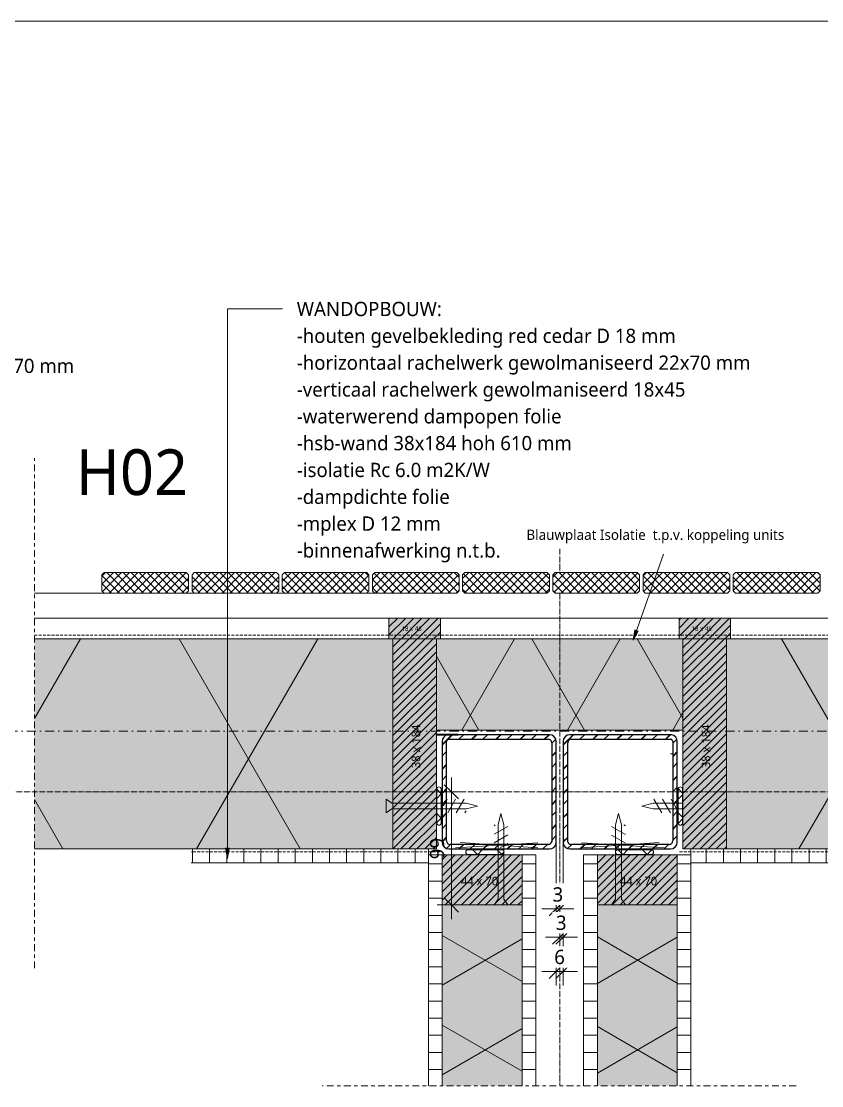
# Model space of a CAD drawing. Header units: millimetres. Extents: x 1381 to 5981, y 1743 to 14688.
# Drawn here: x 2655 to 3356, y 13756 to 14688 of the extents above; entities that cross this region are included whole.
import ezdxf

# ---------------------------------------------------------------- set-up
doc = ezdxf.new("R2010")
doc.units = ezdxf.units.MM
for name, pattern in [('MV_center', [15, 6, -3, 3, -3]), ('MV_hartlijn_staal', [6.6, 5, -0.8, 0, -0.8]), ('MV_hidden', [3.75, 2.5, -1.25]), ('MV_stramien', [16, 8, -4, 0, -4])]:
    doc.linetypes.add(name, pattern=pattern)
for name, color, linetype, lineweight in [('A-ANNO-DIMS', 211, 'Continuous', 13), ('A-ANNO-DIMS-5', 211, 'Continuous', 13), ('A-ANNO-NOTE', 131, 'Continuous', 18), ('A-DETL', 90, 'Continuous', 13), ('A-DETL-GENF', 92, 'Continuous', 18), ('A-DETL-MEDM', 33, 'Continuous', 18), ('G-ANNO-TEXT', 231, 'Continuous', 13)]:
    doc.layers.add(name, color=color, linetype=linetype, lineweight=lineweight)
doc.styles.add('Segoe UI', font='segoeui.ttf', dxfattribs={"height": 7.5})
doc.styles.add('Segoe UI_1', font='segoeui.ttf', dxfattribs={"height": 4})
doc.styles.add('Segoe UI_2', font='segoeui.ttf', dxfattribs={"height": 12.5})
doc.styles.add('Segoe UI_3', font='segoeui.ttf', dxfattribs={"height": 40})
doc.styles.add('Segoe UI_4', font='segoeui.ttf', dxfattribs={"height": 9})
doc.styles.add('Segoe UI_B', font='segoeui.ttf', dxfattribs={"height": 12.5})
doc.dimstyles.new('2_5mm_baseline_mm', dxfattribs={"dimscale": 304.8, "dimtxt": 13.092049, "dimasz": 0.04101, "dimexe": 0.04101, "dimexo": 0.0625, "dimgap": 0.008202, "dimtad": 1, "dimdec": 0, "dimzin": 0, "dimdsep": 46, "dimtxsty": 'Segoe UI_2', "dimblk1": 'OBLIQUE', "dimblk2": 'OBLIQUE', "dimsah": 1, "dimcen": 0.09, "dimdle": 0.04101, "dimazin": 0, "dimtfac": 1, "dimtdec": 4, "dimtix": 1, "dimtmove": 0, "dimatfit": 3, "dimfxl": 0.04101, "dimfxlon": 1, "dimtvp": 1, "dimtfill": 1, "dimtolj": 1, "dimtzin": 0, "dimarcsym": 2})
doc.dimstyles.new('2_5mm_continuous_mm', dxfattribs={"dimscale": 304.8, "dimtxt": 13.092049, "dimasz": 0.04101, "dimexe": 0.04101, "dimexo": 0.0625, "dimgap": 0.008202, "dimtad": 1, "dimdec": 0, "dimzin": 0, "dimdsep": 46, "dimtxsty": 'Segoe UI_2', "dimblk1": 'OBLIQUE', "dimblk2": 'OBLIQUE', "dimsah": 1, "dimcen": 0.09, "dimdle": 0.04101, "dimazin": 0, "dimtfac": 1, "dimtdec": 4, "dimtix": 1, "dimtmove": 0, "dimatfit": 3, "dimfxl": 0.04101, "dimfxlon": 1, "dimtvp": 1, "dimtolj": 1, "dimtzin": 0, "dimarcsym": 2})
pattern_1 = [(270, (0, 0), (-15, -9e-16), [])]
pattern_2 = [(45, (0, 0), (-10.606602, 10.606602), []), (45, (0.5, 0), (-10.606602, 10.606602), []), (45, (10, 0), (-10.606602, 10.606602), [])]
pattern_3 = [(90, (0, 0), (-15, 9e-16), [])]
pattern_4 = [(120, (0, 0), (-11.2583, -6.5), [])]
pattern_5 = [(120, (7.5, 0), (-11.2583, -6.5), [])]
pattern_6 = [(45, (0, 0), (-10.606602, 10.606602), []), (135, (0, 0), (-10.606602, -10.606602), [])]
pattern_7 = [(45, (0, 0), (-3.5355339, 3.5355339), []), (135, (0, 0), (-3.5355339, -3.5355339), [])]

# ---------------------------------------------------------------- blocks, each defined once
blk = doc.blocks.new('00 plaatmateriaal - d_12 mm-3690095-Details Strandbaak Paviljoen')
at = {"layer": 'A-DETL-GENF', "lineweight": 13}
h = blk.add_hatch(dxfattribs=at)
h.set_pattern_fill('FP_5', color=256, style=0, pattern_type=2)
h.set_pattern_definition(pattern_1)
h.paths.add_polyline_path([(207.84, 12), (0, 12), (0, 0), (207.84, 0)])
at = {"layer": 'A-DETL-MEDM'}
for p, q in [((207.84, 12), (0, 12)), ((0, 5), (0, 0))]:
    blk.add_line(p, q, dxfattribs=at)
blk = doc.blocks.new('00 hout_rechthoekig_sls - Vuren 44x70-3218189-Details Strandbaak Paviljoen')
at = {"layer": 'A-DETL-GENF', "lineweight": 13}
blk.add_hatch(color=256, dxfattribs=at).paths.add_polyline_path([(70, 0), (0, 0), (0, -44), (70, -44), (70, -25.97)])
at = {"layer": 'A-DETL-MEDM', "lineweight": 13}
h = blk.add_hatch(dxfattribs=at)
h.set_pattern_fill('FP_6', color=256, style=0, pattern_type=2)
h.set_pattern_definition([(225, (3093.619, 13914.107), (3.5355339, -3.5355339), [])])
h.paths.add_polyline_path([(70, 0), (0, 0), (0, -44), (70, -44), (70, -25.97)])
at = {"layer": 'A-DETL-MEDM'}
for p, q in [((0, 0), (70, 0)), ((0, -44), (0, 0)), ((70, 0), (70, -44)), ((70, 0), (70, -44)), ((70, 0), (70, -44)), ((70, -44), (0, -44)), ((70, -44), (0, -44))]:
    blk.add_line(p, q, dxfattribs=at)
blk = doc.blocks.new('42 isolatie - Type 1-3776870-Details Strandbaak Paviljoen')
at = {"layer": 'A-DETL-GENF'}
blk.add_hatch(color=256, dxfattribs=at).paths.add_polyline_path([(158.49, 70.8), (0.28, 70.8), (0.28, 0.8), (158.49, 0.8), (158.49, 60.1)])
at = {"layer": 'A-DETL-GENF', "lineweight": 13}
h = blk.add_hatch(dxfattribs=at)
h.set_pattern_fill('FP_7', color=256, style=0, pattern_type=2)
h.set_pattern_definition([(60, (32.3, 205.2), (-58.89, 34), []), (120, (32.3, 205.2), (-58.89, -34), [])])
h.paths.add_polyline_path([(158.49, 70.8), (0.28, 70.8), (0.28, 0.8), (158.49, 0.8), (158.49, 60.1)])
at = {"layer": 'A-DETL-GENF'}
for p, q in [((158.49, 70.8), (0.28, 70.8)), ((0.28, 70.8), (0.28, 0.8)), ((0.28, 70.8), (0.28, 0.8)), ((0.28, 0.8), (158.49, 0.8))]:
    blk.add_line(p, q, dxfattribs=at)
blk = doc.blocks.new('00 plaatmateriaal - d_12 mm-3690099-Details Strandbaak Paviljoen')
at = {"layer": 'A-DETL-GENF', "lineweight": 13}
h = blk.add_hatch(dxfattribs=at)
h.set_pattern_fill('FP_3', color=256, style=0, pattern_type=2)
h.set_pattern_definition(pattern_3)
h.paths.add_polyline_path([(202.21, -12), (202.21, 0), (0, 0), (0, -12), (185.82, -12)])
at = {"layer": 'A-DETL-MEDM'}
for p, q in [((202.21, 0), (0, 0)), ((0, 0), (0, -12)), ((0, -12), (202.21, -12))]:
    blk.add_line(p, q, dxfattribs=at)
blk = doc.blocks.new('00 plaatmateriaal - d_12 mm-3690100-Details Strandbaak Paviljoen')
at = {"layer": 'A-DETL-GENF', "lineweight": 13}
h = blk.add_hatch(dxfattribs=at)
h.set_pattern_fill('FP_5', color=256, style=0, pattern_type=2)
h.set_pattern_definition(pattern_1)
h.paths.add_polyline_path([(202.21, 12), (0, 12), (0, 0), (202.21, 0)])
at = {"layer": 'A-DETL-MEDM'}
for p, q in [((202.21, 12), (0, 12)), ((0, 12), (0, 0)), ((0, 0), (202.21, 0))]:
    blk.add_line(p, q, dxfattribs=at)
blk = doc.blocks.new('28 schroef - 5_0x80-3186763-Details Strandbaak Paviljoen')
at = {"layer": 'A-DETL-GENF', "lineweight": 13}
h = blk.add_hatch(dxfattribs=at)
h.set_pattern_fill('FP_8', color=256, style=0, pattern_type=2)
h.set_pattern_definition(pattern_4)
h.paths.add_polyline_path([(50, -6), (70, -6), (70, 6), (50, 6)])
h = blk.add_hatch(dxfattribs=at)
h.set_pattern_fill('FP_9', color=256, style=0, pattern_type=2)
h.set_pattern_definition(pattern_5)
h.paths.add_polyline_path([(50, -6), (70, -6), (70, 6), (50, 6)])
for p, q in [((0, 6), (0, -6)), ((5, 2.5), (0, 6)), ((70, 2.5), (5, 2.5)), ((80, 0), (70, 2.5)), ((0, -6), (5, -2.5)), ((5, -2.5), (70, -2.5)), ((70, -2.5), (80, 0))]:
    blk.add_line(p, q, dxfattribs=at)
blk = doc.blocks.new('00 plaatmateriaal - d_12 mm-3690103-Details Strandbaak Paviljoen')
at = {"layer": 'A-DETL-GENF', "lineweight": 13}
h = blk.add_hatch(dxfattribs=at)
h.set_pattern_fill('FP_3', color=256, style=0, pattern_type=2)
h.set_pattern_definition(pattern_3)
h.paths.add_polyline_path([(164.09, -12), (204.26, -12), (204.26, 0), (0, 0), (0, -12), (31, -12)])
at = {"layer": 'A-DETL-MEDM'}
for p, q in [((0, 0), (0, -5)), ((0, -12), (204.26, -12))]:
    blk.add_line(p, q, dxfattribs=at)
blk = doc.blocks.new('00 hout_rechthoekig_sls - Vuren 44x70-4309808-Details Strandbaak Paviljoen')
at = {"layer": 'A-DETL-GENF', "lineweight": 13}
blk.add_hatch(color=256, dxfattribs=at).paths.add_polyline_path([(70, 0), (70, 44), (0, 44), (0, 0), (4, 0)])
at = {"layer": 'A-DETL-MEDM', "lineweight": 13}
h = blk.add_hatch(dxfattribs=at)
h.set_pattern_fill('FP_10', color=256, style=0, pattern_type=2)
h.set_pattern_definition([(45, (-3159.619, -13914.107), (-3.5355339, 3.5355339), [])])
h.paths.add_polyline_path([(70, 0), (70, 44), (0, 44), (0, 0), (4, 0)])
at = {"layer": 'A-DETL-MEDM'}
for p, q in [((70, 44), (0, 44)), ((0, 44), (0, 0)), ((70, 44), (0, 44)), ((70, 0), (70, 44)), ((70, 0), (70, 44)), ((70, 0), (70, 44)), ((0, 0), (70, 0))]:
    blk.add_line(p, q, dxfattribs=at)
blk = doc.blocks.new('42 isolatie - Type 1-3776871-Details Strandbaak Paviljoen')
at = {"layer": 'A-DETL-GENF'}
blk.add_hatch(color=256, dxfattribs=at).paths.add_polyline_path([(158.49, -70.8), (158.49, -0.8), (0.28, -0.8), (0.28, -70.8), (142.1, -70.8)])
at = {"layer": 'A-DETL-GENF', "lineweight": 13}
h = blk.add_hatch(dxfattribs=at)
h.set_pattern_fill('FP_11', color=256, style=0, pattern_type=2)
h.set_pattern_definition([(300, (32.3, -205.2), (-58.89, -34), []), (240, (32.3, -205.2), (-58.89, 34), [])])
h.paths.add_polyline_path([(158.49, -70.8), (158.49, -0.8), (0.28, -0.8), (0.28, -70.8), (142.1, -70.8)])
at = {"layer": 'A-DETL-GENF'}
for p, q in [((158.49, -0.8), (0.28, -0.8)), ((0.28, -0.8), (0.28, -70.8)), ((0.28, -0.8), (0.28, -70.8)), ((0.28, -70.8), (158.49, -70.8))]:
    blk.add_line(p, q, dxfattribs=at)
blk = doc.blocks.new('00 plaatmateriaal - d_12 mm-3690106-Details Strandbaak Paviljoen')
at = {"layer": 'A-DETL-GENF', "lineweight": 13}
h = blk.add_hatch(dxfattribs=at)
h.set_pattern_fill('FP_5', color=256, style=0, pattern_type=2)
h.set_pattern_definition(pattern_1)
h.paths.add_polyline_path([(202.21, 12), (0, 12), (0, 0), (202.21, 0)])
at = {"layer": 'A-DETL-MEDM'}
for p, q in [((202.21, 12), (0, 12)), ((0, 12), (0, 0)), ((0, 0), (202.21, 0))]:
    blk.add_line(p, q, dxfattribs=at)
blk = doc.blocks.new('00 plaatmateriaal - d_12 mm-3690107-Details Strandbaak Paviljoen')
at = {"layer": 'A-DETL-GENF', "lineweight": 13}
h = blk.add_hatch(dxfattribs=at)
h.set_pattern_fill('FP_3', color=256, style=0, pattern_type=2)
h.set_pattern_definition(pattern_3)
h.paths.add_polyline_path([(202.21, 0), (0, 0), (0, -12), (202.21, -12)])
at = {"layer": 'A-DETL-MEDM'}
for p, q in [((202.21, 0), (0, 0)), ((0, 0), (0, -12)), ((0, -12), (202.21, -12))]:
    blk.add_line(p, q, dxfattribs=at)
blk = doc.blocks.new('28 schroef - 5_0x80-V1-Details Strandbaak Paviljoen')
at = {"layer": 'A-DETL-GENF', "lineweight": 13}
h = blk.add_hatch(dxfattribs=at)
h.set_pattern_fill('FP_8', color=256, style=0, pattern_type=2)
h.set_pattern_definition(pattern_4)
h.paths.add_polyline_path([(70, 6), (50, 6), (50, -6), (70, -6), (70, 4.6)])
h = blk.add_hatch(dxfattribs=at)
h.set_pattern_fill('FP_9', color=256, style=0, pattern_type=2)
h.set_pattern_definition(pattern_5)
h.paths.add_polyline_path([(70, 6), (50, 6), (50, -6), (70, -6), (70, 4.6)])
for p, q in [((70, 2.5), (44, 2.5)), ((80, 0), (70, 2.5)), ((44, -2.5), (70, -2.5)), ((70, -2.5), (80, 0))]:
    blk.add_line(p, q, dxfattribs=at)
blk = doc.blocks.new('28 schroef - 5_0x80-4440999-Details Strandbaak Paviljoen')
at = {"layer": 'A-DETL-GENF', "lineweight": 13}
h = blk.add_hatch(dxfattribs=at)
h.set_pattern_fill('FP_12', color=256, style=0, pattern_type=2)
h.set_pattern_definition([(240, (0, 0), (-11.2583, 6.5), [])])
h.paths.add_polyline_path([(50, -6), (70, -6), (70, 6), (50, 6)])
h = blk.add_hatch(dxfattribs=at)
h.set_pattern_fill('FP_13', color=256, style=0, pattern_type=2)
h.set_pattern_definition([(240, (7.5, 0), (-11.2583, 6.5), [])])
h.paths.add_polyline_path([(50, -6), (70, -6), (70, 6), (50, 6)])
for p, q in [((0, -6), (0, 6)), ((0, 6), (5, 2.5)), ((5, 2.5), (70, 2.5)), ((70, 2.5), (80, 0)), ((80, 0), (70, -2.5)), ((5, -2.5), (0, -6)), ((70, -2.5), (5, -2.5))]:
    blk.add_line(p, q, dxfattribs=at)
blk = doc.blocks.new('NLRS_00_DI_maskeer - Type 1-4234848-Details Strandbaak Paviljoen')
at = {"layer": 'A-DETL-GENF', "linetype": 'MV_center'}
blk.add_line((315, 0), (-100, 0), dxfattribs=at)
blk = doc.blocks.new('00 hout_rechthoekig_sls - SLS 38x184-V4-Details Strandbaak Paviljoen')
at = {"layer": 'A-DETL-GENF', "lineweight": 13}
blk.add_hatch(color=256, dxfattribs=at).paths.add_polyline_path([(184, -38), (184, 0), (0, 0), (0, -38), (151.1, -38)])
at = {"layer": 'A-DETL-MEDM', "lineweight": 13}
h = blk.add_hatch(dxfattribs=at)
h.set_pattern_fill('FP_21', color=256, style=0, pattern_type=2)
h.set_pattern_definition([(135, (14147.107, -3018.619), (-3.5355339, -3.5355339), [])])
h.paths.add_polyline_path([(184, -38), (184, 0), (0, 0), (0, -38), (151.1, -38)])
at = {"layer": 'A-DETL-MEDM'}
for p, q in [((0, 0), (80, 0)), ((0, -38), (0, 0)), ((80, 0), (184, 0)), ((184, 0), (184, -38)), ((184, 0), (184, -38)), ((184, 0), (184, -38)), ((184, -38), (0, -38)), ((184, -38), (0, -38))]:
    blk.add_line(p, q, dxfattribs=at)
blk = doc.blocks.new('42 isolatie - Type 1-3776691-Details Strandbaak Paviljoen')
at = {"layer": 'A-DETL-GENF'}
blk.add_hatch(color=256, dxfattribs=at).paths.add_polyline_path([(0.28, 0.8), (216.28, 0.8), (216.28, 80.8), (0.28, 80.8), (0.28, 41.57)])
at = {"layer": 'A-DETL-GENF', "lineweight": 13}
h = blk.add_hatch(dxfattribs=at)
h.set_pattern_fill('FP_18', color=256, style=0, pattern_type=2)
h.set_pattern_definition([(60, (0, 0), (-69.282, 40), []), (120, (0, 0), (-69.282, -40), [])])
h.paths.add_polyline_path([(0.28, 0.8), (216.28, 0.8), (216.28, 80.8), (0.28, 80.8), (0.28, 41.57)])
at = {"layer": 'A-DETL-GENF'}
for p, q in [((3.78, 80.8), (0.28, 80.8)), ((0.28, 80.8), (0.28, 0.8)), ((0.28, 80.8), (0.28, 0.8)), ((212.78, 80.8), (3.78, 80.8)), ((212.78, 80.8), (3.78, 80.8)), ((216.28, 80.8), (212.78, 80.8)), ((216.28, 80.8), (212.78, 80.8)), ((216.28, 0.8), (216.28, 80.8)), ((0.28, 0.8), (216.28, 0.8)), ((0.28, 0.8), (216.28, 0.8))]:
    blk.add_line(p, q, dxfattribs=at)
blk = doc.blocks.new('42 isolatie - Type 1-3776621-Details Strandbaak Paviljoen')
at = {"layer": 'A-DETL-GENF'}
blk.add_hatch(color=256, dxfattribs=at).paths.add_polyline_path([(314.28, -0.8), (0.28, -0.8), (0.28, -184.8), (314.28, -184.8), (314.28, -33.7)])
at = {"layer": 'A-DETL-GENF', "lineweight": 13}
h = blk.add_hatch(dxfattribs=at)
h.set_pattern_fill('FP_22', color=256, style=0, pattern_type=2)
h.set_pattern_definition([(300, (-2126.39, -181.76), (-155.885, -90), []), (240, (-2126.39, -181.76), (-155.885, 90), [])])
h.paths.add_polyline_path([(314.28, -0.8), (0.28, -0.8), (0.28, -184.8), (314.28, -184.8), (314.28, -33.7)])
at = {"layer": 'A-DETL-GENF'}
for p, q in [((314.28, -0.8), (0.28, -0.8)), ((0.28, -0.8), (0.28, -184.8)), ((314.28, -0.8), (0.28, -0.8)), ((0.28, -0.8), (0.28, -184.8)), ((0.28, -184.8), (3.78, -184.8)), ((3.78, -184.8), (314.28, -184.8)), ((3.78, -184.8), (314.28, -184.8))]:
    blk.add_line(p, q, dxfattribs=at)
blk = doc.blocks.new('NLRS_00_DI_maskeer - Type 1-4234849-Details Strandbaak Paviljoen')
at = {"layer": 'A-DETL-GENF', "linetype": 'MV_center'}
blk.add_line((-100, 0), (346.37, 0), dxfattribs=at)
blk = doc.blocks.new('00 hout_rechthoekig_sls - Vuren 18x45-V5-Details Strandbaak Paviljoen')
at = {"layer": 'A-DETL-GENF', "lineweight": 13}
blk.add_hatch(color=256, dxfattribs=at).paths.add_polyline_path([(0, 18), (0, 0), (45, 0), (45, 18)])
at = {"layer": 'A-DETL-MEDM', "lineweight": 13}
h = blk.add_hatch(dxfattribs=at)
h.set_pattern_fill('FP_23', color=256, style=0, pattern_type=2)
h.set_pattern_definition([(225, (3022.119, 14165.107), (3.5355339, -3.5355339), [])])
h.paths.add_polyline_path([(0, 18), (0, 0), (45, 0), (45, 18)])
at = {"layer": 'A-DETL-MEDM'}
for p, q in [((45, 18), (0, 18)), ((0, 18), (0, 0)), ((45, 18), (0, 18)), ((45, 0), (45, 18)), ((45, 0), (45, 18)), ((45, 0), (45, 18)), ((0, 0), (45, 0))]:
    blk.add_line(p, q, dxfattribs=at)
blk = doc.blocks.new('00 hout_rechthoekig_sls - SLS 38x184-V6-Details Strandbaak Paviljoen')
at = {"layer": 'A-DETL-GENF', "lineweight": 13}
blk.add_hatch(color=256, dxfattribs=at).paths.add_polyline_path([(184, -28.31), (184, 0), (0, 0), (0, -38), (184, -38)])
at = {"layer": 'A-DETL-MEDM', "lineweight": 13}
h = blk.add_hatch(dxfattribs=at)
h.set_pattern_fill('FP_24', color=256, style=0, pattern_type=2)
h.set_pattern_definition([(135, (14147.107, -3272.619), (-3.5355339, -3.5355339), [])])
h.paths.add_polyline_path([(184, -28.31), (184, 0), (0, 0), (0, -38), (184, -38)])
at = {"layer": 'A-DETL-MEDM'}
for p, q in [((0, 0), (184, 0)), ((0, -38), (0, 0)), ((184, 0), (184, -38)), ((184, 0), (184, -38)), ((184, 0), (184, -38)), ((184, -38), (0, -38)), ((184, -38), (0, -38))]:
    blk.add_line(p, q, dxfattribs=at)
blk = doc.blocks.new('00 hout_rechthoekig_sls - Vuren 18x45-V7-Details Strandbaak Paviljoen')
at = {"layer": 'A-DETL-GENF', "lineweight": 13}
blk.add_hatch(color=256, dxfattribs=at).paths.add_polyline_path([(0, 18), (0, 0), (45, 0), (45, 18), (3.5, 18)])
at = {"layer": 'A-DETL-MEDM', "lineweight": 13}
h = blk.add_hatch(dxfattribs=at)
h.set_pattern_fill('FP_25', color=256, style=0, pattern_type=2)
h.set_pattern_definition([(225, (3276.119, 14165.107), (3.5355339, -3.5355339), [])])
h.paths.add_polyline_path([(0, 18), (0, 0), (45, 0), (45, 18), (3.5, 18)])
at = {"layer": 'A-DETL-MEDM'}
for p, q in [((3.5, 18), (0, 18)), ((0, 18), (0, 0)), ((3.5, 18), (0, 18)), ((45, 18), (3.5, 18)), ((45, 18), (3.5, 18)), ((45, 0), (45, 18)), ((45, 0), (45, 18)), ((45, 0), (45, 18)), ((0, 0), (45, 0))]:
    blk.add_line(p, q, dxfattribs=at)
blk = doc.blocks.new('42 isolatie - Type 1-V8-Details Strandbaak Paviljoen')
at = {"layer": 'A-DETL-GENF'}
blk.add_hatch(color=256, dxfattribs=at).paths.add_polyline_path([(173.53, 0.8), (173.53, 184.8), (0.28, 184.8), (0.28, 0.8), (133.37, 0.8)])
at = {"layer": 'A-DETL-GENF', "lineweight": 13}
h = blk.add_hatch(dxfattribs=at)
h.set_pattern_fill('FP_2', color=256, style=0, pattern_type=2)
h.set_pattern_definition([(60, (-2126.39, 181.76), (-155.885, 90), []), (120, (-2126.39, 181.76), (-155.885, -90), [])])
h.paths.add_polyline_path([(173.53, 0.8), (173.53, 184.8), (0.28, 184.8), (0.28, 0.8), (133.37, 0.8)])
at = {"layer": 'A-DETL-GENF'}
for p, q in [((173.53, 184.8), (0.28, 184.8)), ((0.28, 184.8), (0.28, 0.8)), ((173.53, 184.8), (0.28, 184.8)), ((0.28, 184.8), (0.28, 0.8)), ((0.28, 0.8), (173.53, 0.8)), ((0.28, 0.8), (173.53, 0.8))]:
    blk.add_line(p, q, dxfattribs=at)
blk = doc.blocks.new('DIMBLOCK25-Details Strandbaak Paviljoen')
at = {"layer": 'A-ANNO-DIMS-5'}
for p, q in [((3031.8, 13901.61), (3031.8, 14025.61)), ((3031.8, 14013.11), (3019.3, 14013.11)), ((3031.8, 14013.11), (3025.55, 14019.36)), ((3031.8, 14013.11), (3038.05, 14006.86)), ((3031.8, 14013.11), (3044.3, 14013.11)), ((3031.8, 13914.11), (3025.55, 13920.36)), ((3031.8, 13914.11), (3019.3, 13914.11)), ((3031.8, 13914.11), (3038.05, 13907.86)), ((3031.8, 13914.11), (3044.3, 13914.11))]:
    blk.add_line(p, q, dxfattribs=at)
at = {"layer": 'A-ANNO-DIMS-5', "color": 0, "insert": (3012.99, 13954.09), "char_height": 12.5, "width": 22.8516, "attachment_point": 1, "rotation": 90, "line_spacing_factor": 1.142579, "style": 'Segoe UI_2'}
blk.add_mtext('99', dxfattribs=at)
blk = doc.blocks.new('_Oblique')
at = {"color": 0, "linetype": 'ByBlock', "lineweight": -2}
blk.add_line((-0.5, -0.5), (0.5, 0.5), dxfattribs=at)
blk = doc.blocks.new('DIMBLOCK66-Details Strandbaak Paviljoen')
at = {"layer": 'A-ANNO-DIMS-5'}
for p, q in [((3123.62, 13923.26), (3123.62, 13910.76)), ((3126.62, 13910.76), (3126.62, 13923.26)), ((3139.12, 13910.76), (3111.12, 13910.76)), ((3123.62, 13910.76), (3117.37, 13904.51)), ((3126.62, 13910.76), (3120.37, 13904.51)), ((3123.62, 13910.76), (3129.87, 13917.01)), ((3123.62, 13910.76), (3123.62, 13898.26)), ((3126.62, 13910.76), (3132.87, 13917.01)), ((3126.62, 13898.26), (3126.62, 13910.76))]:
    blk.add_line(p, q, dxfattribs=at)
at = {"layer": 'A-ANNO-DIMS-5', "color": 0, "insert": (3120.36, 13929.57), "char_height": 12.5, "width": 11.4258, "attachment_point": 1, "line_spacing_factor": 1.142579, "style": 'Segoe UI_2', "bg_fill": 3, "box_fill_scale": 1.25, "bg_fill_color": 9, "bg_fill_true_color": 13158600, "bg_fill_transparency": 0}
blk.add_mtext('3', dxfattribs=at)
blk = doc.blocks.new('DIMBLOCK67-Details Strandbaak Paviljoen')
at = {"layer": 'A-ANNO-DIMS-5'}
for p, q in [((3126.62, 13898.48), (3126.62, 13885.98)), ((3126.62, 13885.98), (3132.87, 13892.23)), ((3129.62, 13898.48), (3129.62, 13885.98)), ((3129.62, 13885.98), (3135.87, 13892.23)), ((3114.12, 13885.98), (3142.12, 13885.98)), ((3126.62, 13885.98), (3120.37, 13879.73)), ((3129.62, 13885.98), (3123.37, 13879.73)), ((3126.62, 13885.98), (3126.62, 13873.48)), ((3129.62, 13885.98), (3129.62, 13873.48))]:
    blk.add_line(p, q, dxfattribs=at)
at = {"layer": 'A-ANNO-DIMS-5', "color": 0, "insert": (3123.36, 13904.79), "char_height": 12.5, "width": 11.4258, "attachment_point": 1, "line_spacing_factor": 1.142579, "style": 'Segoe UI_2', "bg_fill": 3, "box_fill_scale": 1.25, "bg_fill_color": 9, "bg_fill_true_color": 13158600, "bg_fill_transparency": 0}
blk.add_mtext('3', dxfattribs=at)
blk = doc.blocks.new('DIMBLOCK68-Details Strandbaak Paviljoen')
at = {"layer": 'A-ANNO-DIMS-5'}
for p, q in [((3123.62, 13868.48), (3123.62, 13855.98)), ((3129.62, 13868.48), (3129.62, 13855.98)), ((3111.12, 13855.98), (3142.12, 13855.98)), ((3123.62, 13855.98), (3117.37, 13849.73)), ((3129.62, 13855.98), (3123.37, 13849.73)), ((3123.62, 13855.98), (3129.87, 13862.23)), ((3123.62, 13855.98), (3123.62, 13843.48)), ((3129.62, 13855.98), (3135.87, 13862.23)), ((3129.62, 13855.98), (3129.62, 13843.48))]:
    blk.add_line(p, q, dxfattribs=at)
at = {"layer": 'A-ANNO-DIMS-5', "color": 0, "insert": (3121.86, 13874.79), "char_height": 12.5, "width": 11.4258, "attachment_point": 1, "line_spacing_factor": 1.142579, "style": 'Segoe UI_2', "bg_fill": 3, "box_fill_scale": 1.25, "bg_fill_color": 9, "bg_fill_true_color": 13158600, "bg_fill_transparency": 0}
blk.add_mtext('6', dxfattribs=at)

msp = doc.modelspace()

# ---------------------------------------------------------------- hatches: boundary and pattern name
at = {"layer": 'A-DETL-GENF', "lineweight": 13}
h = msp.add_hatch(dxfattribs=at)
h.set_pattern_fill('FP_15', color=250, style=0, pattern_type=2)
h.set_pattern_definition(pattern_7)
h.paths.add_polyline_path([(2799.62, 14187.11), (2801.62, 14189.11), (2801.62, 14203.11), (2799.62, 14205.11), (2727.62, 14205.11), (2725.62, 14203.11), (2725.62, 14189.11), (2727.62, 14187.11), (2760.13, 14187.11)])
h = msp.add_hatch(dxfattribs=at)
h.set_pattern_fill('FP_15', color=250, style=0, pattern_type=2)
h.set_pattern_definition(pattern_7)
h.paths.add_polyline_path([(2878.62, 14187.11), (2880.62, 14189.11), (2880.62, 14203.11), (2878.62, 14205.11), (2806.62, 14205.11), (2804.62, 14203.11), (2804.62, 14189.11), (2806.62, 14187.11)])
h = msp.add_hatch(dxfattribs=at)
h.set_pattern_fill('FP_15', color=250, style=0, pattern_type=2)
h.set_pattern_definition(pattern_7)
h.paths.add_polyline_path([(2885.62, 14187.11), (2957.62, 14187.11), (2959.62, 14189.11), (2959.62, 14203.11), (2957.62, 14205.11), (2885.62, 14205.11), (2883.62, 14203.11), (2883.62, 14189.11)])
h = msp.add_hatch(dxfattribs=at)
h.set_pattern_fill('FP_15', color=250, style=0, pattern_type=2)
h.set_pattern_definition(pattern_7)
h.paths.add_polyline_path([(3036.62, 14187.11), (3038.62, 14189.11), (3038.62, 14203.11), (3036.62, 14205.11), (2964.62, 14205.11), (2962.62, 14203.11), (2962.62, 14189.11), (2964.62, 14187.11)])
h = msp.add_hatch(dxfattribs=at)
h.set_pattern_fill('FP_15', color=250, style=0, pattern_type=2)
h.set_pattern_definition(pattern_7)
h.paths.add_polyline_path([(3043.62, 14187.11), (3115.62, 14187.11), (3117.62, 14189.11), (3117.62, 14203.11), (3115.62, 14205.11), (3043.62, 14205.11), (3041.62, 14203.11), (3041.62, 14189.11)])
h = msp.add_hatch(dxfattribs=at)
h.set_pattern_fill('FP_15', color=250, style=0, pattern_type=2)
h.set_pattern_definition(pattern_7)
h.paths.add_polyline_path([(3194.62, 14187.11), (3196.62, 14189.11), (3196.62, 14203.11), (3194.62, 14205.11), (3122.62, 14205.11), (3120.62, 14203.11), (3120.62, 14189.11), (3122.62, 14187.11)])
h = msp.add_hatch(dxfattribs=at)
h.set_pattern_fill('FP_15', color=250, style=0, pattern_type=2)
h.set_pattern_definition(pattern_7)
h.paths.add_polyline_path([(3273.62, 14187.11), (3275.62, 14189.11), (3275.62, 14203.11), (3273.62, 14205.11), (3201.62, 14205.11), (3199.62, 14203.11), (3199.62, 14189.11), (3201.62, 14187.11), (3244.31, 14187.11)])
h = msp.add_hatch(dxfattribs=at)
h.set_pattern_fill('FP_15', color=250, style=0, pattern_type=2)
h.set_pattern_definition(pattern_7)
h.paths.add_polyline_path([(3352.62, 14187.11), (3354.62, 14189.11), (3354.62, 14203.11), (3352.62, 14205.11), (3280.62, 14205.11), (3278.62, 14203.11), (3278.62, 14189.11), (3280.62, 14187.11)])
h = msp.add_hatch(dxfattribs=at)
h.set_pattern_fill('FP_4', color=254, style=0, pattern_type=2)
h.set_pattern_definition(pattern_2)
h.paths.add_polyline_path([(3117.7, 13963.11), (3119.09, 13963.27), (3120.41, 13963.75), (3121.58, 13964.52), (3122.53, 13965.55), (3123.23, 13966.76), (3123.62, 13968.11), (3123.62, 14057.11), (3123.41, 14058.66), (3122.82, 14060.11), (3121.86, 14061.35), (3120.62, 14062.3), (3119.17, 14062.9), (3117.62, 14063.11), (3028.62, 14063.11), (3027.28, 14062.71), (3026.06, 14062.02), (3025.04, 14061.06), (3024.26, 14059.9), (3023.78, 14058.58), (3023.62, 14057.19), (3023.62, 13969.11), (3023.82, 13967.55), (3024.42, 13966.11), (3025.38, 13964.86), (3026.62, 13963.91), (3028.07, 13963.31), (3029.62, 13963.11), (3082.92, 13963.11)])
h.paths.add_polyline_path([(3030.62, 13967.11), (3029.84, 13967.21), (3029.12, 13967.51), (3028.5, 13967.99), (3028.02, 13968.61), (3027.72, 13969.33), (3027.62, 13970.11), (3027.62, 14057.19), (3027.68, 14057.7), (3027.88, 14058.17), (3028.18, 14058.58), (3028.58, 14058.9), (3029.05, 14059.11), (3116.62, 14059.11), (3117.4, 14059), (3118.12, 14058.71), (3118.74, 14058.23), (3119.22, 14057.61), (3119.52, 14056.88), (3119.62, 14056.11), (3119.62, 13969.4), (3119.39, 13968.78), (3119.03, 13968.22), (3118.56, 13967.75), (3117.99, 13967.4), (3117.36, 13967.18), (3116.7, 13967.11), (3042.57, 13967.11)])
h = msp.add_hatch(dxfattribs=at)
h.set_pattern_fill('FP_4', color=254, style=0, pattern_type=2)
h.set_pattern_definition(pattern_2)
h.paths.add_polyline_path([(3223.62, 13963.11), (3225.17, 13963.31), (3226.62, 13963.91), (3227.86, 13964.86), (3228.82, 13966.11), (3229.41, 13967.55), (3229.62, 13969.11), (3229.62, 14057.19), (3229.46, 14058.58), (3228.97, 14059.9), (3228.2, 14061.06), (3227.18, 14062.02), (3225.96, 14062.71), (3224.62, 14063.11), (3135.62, 14063.11), (3134.07, 14062.9), (3132.62, 14062.3), (3131.38, 14061.35), (3130.42, 14060.11), (3129.82, 14058.66), (3129.62, 14057.11), (3129.62, 13968.11), (3130.01, 13966.76), (3130.71, 13965.55), (3131.66, 13964.52), (3132.83, 13963.75), (3134.14, 13963.27), (3135.54, 13963.11), (3203.96, 13963.11)])
h.paths.add_polyline_path([(3136.54, 13967.11), (3135.87, 13967.18), (3135.24, 13967.4), (3134.68, 13967.75), (3134.21, 13968.22), (3133.85, 13968.78), (3133.62, 13969.4), (3133.62, 14056.11), (3133.72, 14056.88), (3134.02, 14057.61), (3134.5, 14058.23), (3135.12, 14058.71), (3135.84, 14059), (3136.62, 14059.11), (3224.19, 14059.11), (3224.66, 14058.9), (3225.06, 14058.58), (3225.36, 14058.17), (3225.55, 14057.7), (3225.62, 14057.19), (3225.62, 13970.11), (3225.52, 13969.33), (3225.22, 13968.61), (3224.74, 13967.99), (3224.12, 13967.51), (3223.4, 13967.21), (3222.62, 13967.11), (3163.62, 13967.11)])
h = msp.add_hatch(dxfattribs=at)
h.set_pattern_fill('FP_14', color=254, style=0, pattern_type=2)
h.set_pattern_definition(pattern_6)
h.paths.add_polyline_path([(3020.91, 13983.86), (3021.43, 13983.93), (3021.91, 13984.13), (3022.33, 13984.45), (3022.65, 13984.86), (3022.85, 13985.34), (3022.91, 13985.86), (3022.91, 14015.36), (3022.85, 14015.88), (3022.65, 14016.36), (3022.33, 14016.78), (3021.91, 14017.09), (3021.43, 14017.29), (3020.91, 14017.36), (3020.4, 14017.29), (3019.91, 14017.09), (3019.5, 14016.78), (3019.18, 14016.36), (3018.98, 14015.88), (3018.91, 14015.36), (3018.91, 13985.86), (3018.98, 13985.34), (3019.18, 13984.86), (3019.5, 13984.45), (3019.91, 13984.13), (3020.4, 13983.93)])
h = msp.add_hatch(dxfattribs=at)
h.set_pattern_fill('FP_14', color=254, style=0, pattern_type=2)
h.set_pattern_definition(pattern_6)
h.paths.add_polyline_path([(3232.32, 13983.86), (3232.84, 13983.93), (3233.32, 13984.13), (3233.74, 13984.45), (3234.06, 13984.86), (3234.26, 13985.34), (3234.32, 13985.86), (3234.32, 14015.36), (3234.26, 14015.88), (3234.06, 14016.36), (3233.74, 14016.78), (3233.32, 14017.09), (3232.84, 14017.29), (3232.32, 14017.36), (3231.81, 14017.29), (3231.32, 14017.09), (3230.91, 14016.78), (3230.59, 14016.36), (3230.39, 14015.88), (3230.32, 14015.36), (3230.32, 13985.86), (3230.39, 13985.34), (3230.59, 13984.86), (3230.91, 13984.45), (3231.32, 13984.13), (3231.81, 13983.93)])
h = msp.add_hatch(dxfattribs=at)
h.set_pattern_fill('FP_14', color=254, style=0, pattern_type=2)
h.set_pattern_definition(pattern_6)
h.paths.add_polyline_path([(3075.87, 13958.4), (3076.39, 13958.47), (3076.87, 13958.67), (3077.29, 13958.99), (3077.6, 13959.4), (3077.8, 13959.88), (3077.87, 13960.4), (3077.8, 13960.92), (3077.6, 13961.4), (3077.29, 13961.82), (3076.87, 13962.13), (3076.39, 13962.33), (3075.87, 13962.4), (3046.37, 13962.4), (3045.85, 13962.33), (3045.37, 13962.13), (3044.96, 13961.82), (3044.64, 13961.4), (3044.44, 13960.92), (3044.37, 13960.4), (3044.44, 13959.88), (3044.64, 13959.4), (3044.96, 13958.99), (3045.37, 13958.67), (3045.85, 13958.47), (3046.37, 13958.4)])
h = msp.add_hatch(dxfattribs=at)
h.set_pattern_fill('FP_14', color=254, style=0, pattern_type=2)
h.set_pattern_definition(pattern_6)
h.paths.add_polyline_path([(3206.87, 13958.4), (3207.38, 13958.47), (3207.87, 13958.67), (3208.28, 13958.99), (3208.6, 13959.4), (3208.8, 13959.88), (3208.87, 13960.4), (3208.8, 13960.92), (3208.6, 13961.4), (3208.28, 13961.82), (3207.87, 13962.13), (3207.38, 13962.33), (3206.87, 13962.4), (3177.37, 13962.4), (3176.85, 13962.33), (3176.37, 13962.13), (3175.95, 13961.82), (3175.63, 13961.4), (3175.43, 13960.92), (3175.37, 13960.4), (3175.43, 13959.88), (3175.63, 13959.4), (3175.95, 13958.99), (3176.37, 13958.67), (3176.85, 13958.47), (3177.37, 13958.4), (3203.96, 13958.4)])
at = {"layer": 'G-ANNO-TEXT'}
for points in [[(3190.96, 14145.83), (3195.44, 14153.79), (3192.45, 14154.84)], [(2835.65, 13954.7), (2837.24, 13963.7), (2834.07, 13963.7)]]:
    msp.add_hatch(color=7, dxfattribs=at).paths.add_polyline_path(points)

# ---------------------------------------------------------------- linework, layer by layer
at = {"layer": 'A-DETL', "lineweight": 18}
for p, q in [((1381.5, 14687.53), (5981.5, 14687.53)), ((2727.62, 14205.11), (2725.62, 14203.11)), ((2725.62, 14203.11), (2725.62, 14189.11)), ((2799.62, 14205.11), (2727.62, 14205.11)), ((2801.62, 14203.11), (2799.62, 14205.11)), ((2801.62, 14189.11), (2801.62, 14203.11)), ((2806.62, 14205.11), (2804.62, 14203.11)), ((2804.62, 14203.11), (2804.62, 14189.11)), ((2878.62, 14205.11), (2806.62, 14205.11)), ((2880.62, 14203.11), (2878.62, 14205.11)), ((2880.62, 14189.11), (2880.62, 14203.11)), ((2885.62, 14205.11), (2883.62, 14203.11)), ((2883.62, 14203.11), (2883.62, 14189.11)), ((2957.62, 14205.11), (2885.62, 14205.11)), ((2959.62, 14203.11), (2957.62, 14205.11)), ((2959.62, 14189.11), (2959.62, 14203.11)), ((2964.62, 14205.11), (2962.62, 14203.11)), ((2962.62, 14203.11), (2962.62, 14189.11)), ((3036.62, 14205.11), (2964.62, 14205.11)), ((3038.62, 14203.11), (3036.62, 14205.11)), ((3038.62, 14189.11), (3038.62, 14203.11)), ((3043.62, 14205.11), (3041.62, 14203.11)), ((3041.62, 14203.11), (3041.62, 14189.11)), ((3115.62, 14205.11), (3043.62, 14205.11)), ((3117.62, 14203.11), (3115.62, 14205.11)), ((3117.62, 14189.11), (3117.62, 14203.11)), ((3122.62, 14205.11), (3120.62, 14203.11)), ((3120.62, 14203.11), (3120.62, 14189.11)), ((3194.62, 14205.11), (3122.62, 14205.11)), ((3196.62, 14203.11), (3194.62, 14205.11)), ((3196.62, 14189.11), (3196.62, 14203.11)), ((3201.62, 14205.11), (3199.62, 14203.11)), ((3199.62, 14203.11), (3199.62, 14189.11)), ((3273.62, 14205.11), (3201.62, 14205.11)), ((3275.62, 14203.11), (3273.62, 14205.11)), ((3275.62, 14189.11), (3275.62, 14203.11)), ((3280.62, 14205.11), (3278.62, 14203.11)), ((3278.62, 14203.11), (3278.62, 14189.11)), ((3352.62, 14205.11), (3280.62, 14205.11)), ((3354.62, 14203.11), (3352.62, 14205.11)), ((3354.62, 14189.11), (3354.62, 14203.11)), ((2725.62, 14189.11), (2727.62, 14187.11)), ((2799.62, 14187.11), (2801.62, 14189.11)), ((2804.62, 14189.11), (2806.62, 14187.11)), ((2878.62, 14187.11), (2880.62, 14189.11)), ((2883.62, 14189.11), (2885.62, 14187.11)), ((2957.62, 14187.11), (2959.62, 14189.11)), ((2962.62, 14189.11), (2964.62, 14187.11)), ((3036.62, 14187.11), (3038.62, 14189.11)), ((3041.62, 14189.11), (3043.62, 14187.11)), ((3115.62, 14187.11), (3117.62, 14189.11)), ((3120.62, 14189.11), (3122.62, 14187.11)), ((3194.62, 14187.11), (3196.62, 14189.11)), ((3199.62, 14189.11), (3201.62, 14187.11)), ((3273.62, 14187.11), (3275.62, 14189.11)), ((3278.62, 14189.11), (3280.62, 14187.11)), ((3352.62, 14187.11), (3354.62, 14189.11)), ((2977.12, 14187.11), (2666.62, 14187.11)), ((2727.62, 14187.11), (2799.62, 14187.11)), ((2806.62, 14187.11), (2878.62, 14187.11)), ((2885.62, 14187.11), (2957.62, 14187.11)), ((2964.62, 14187.11), (3036.62, 14187.11)), ((3043.62, 14187.11), (3115.62, 14187.11)), ((3122.62, 14187.11), (3194.62, 14187.11)), ((3201.62, 14187.11), (3273.62, 14187.11)), ((3280.62, 14187.11), (3352.62, 14187.11)), ((2977.12, 14165.11), (2666.62, 14165.11)), ((3022.12, 14165.11), (3445.87, 14165.11)), ((3223.62, 14046.35), (3225.62, 14046.35)), ((3018.91, 14015.36), (3018.91, 13985.86)), ((3022.91, 13985.86), (3022.91, 14015.36)), ((3230.32, 14015.36), (3230.32, 13985.86)), ((3234.32, 13985.86), (3234.32, 14015.36)), ((3123.62, 13985.73), (3123.62, 13933.06)), ((3129.62, 13985.73), (3129.62, 13933.06)), ((3035.25, 13964.11), (3107.49, 13968.41)), ((3107.62, 13964.11), (3039.4, 13968.76)), ((3145.62, 13964.11), (3213.83, 13968.76)), ((3217.99, 13964.11), (3145.75, 13968.41)), ((3075.87, 13962.4), (3046.37, 13962.4)), ((3046.37, 13958.4), (3075.87, 13958.4)), ((3206.87, 13962.4), (3177.37, 13962.4)), ((3177.37, 13958.4), (3206.87, 13958.4))]:
    msp.add_line(p, q, dxfattribs=at)
at = {"layer": 'A-DETL', "linetype": 'MV_hartlijn_staal'}
for p, q in [((3126.62, 14225.9), (3126.62, 14205.11)), ((3126.62, 14187.11), (3126.62, 13755.9)), ((1887.09, 14013.11), (4716.62, 14013.11))]:
    msp.add_line(p, q, dxfattribs=at)
at = {"layer": 'A-DETL', "linetype": 'MV_hidden', "lineweight": 18}
for p, q in [((2666.62, 14150.11), (3586.62, 14150.11)), ((3021.62, 13960.73), (2803.78, 13960.73)), ((3231.62, 13960.73), (3445.87, 13960.73))]:
    msp.add_line(p, q, dxfattribs=at)
at = {"layer": 'A-DETL', "linetype": 'MV_stramien', "lineweight": 18}
msp.add_line((1887.09, 14066.11), (4747.09, 14066.11), dxfattribs=at)
at = {"layer": 'A-DETL', "lineweight": 35}
msp.add_line((3037.6, 14063.11), (3018.62, 14063.11), dxfattribs=at)
at = {"layer": 'A-DETL', "lineweight": 18}
for centre, start, end in [((3020.91, 14015.36), 0, 180), ((3232.32, 14015.36), 0, 180), ((3020.91, 13985.86), 180, 0), ((3232.32, 13985.86), 180, 0), ((3046.37, 13960.4), 90, 270), ((3075.87, 13960.4), 270, 90), ((3177.37, 13960.4), 90, 270), ((3206.87, 13960.4), 270, 90)]:
    msp.add_arc(centre, 2, start, end, dxfattribs=at)
at = {"layer": 'A-DETL-MEDM', "lineweight": 25}
for p, q in [((3117.62, 14063.11), (3028.62, 14063.11)), ((3029.05, 14059.11), (3116.62, 14059.11)), ((3224.62, 14063.11), (3135.62, 14063.11)), ((3136.62, 14059.11), (3224.19, 14059.11)), ((3023.62, 14057.19), (3023.62, 13969.11)), ((3027.62, 14006.61), (3027.62, 14057.19)), ((3119.62, 14056.11), (3119.62, 13969.4)), ((3123.62, 13968.11), (3123.62, 14057.11)), ((3129.62, 14057.11), (3129.62, 13968.11)), ((3133.62, 13969.4), (3133.62, 14056.11)), ((3225.62, 14057.19), (3225.62, 14006.61)), ((3229.62, 13969.11), (3229.62, 14057.19)), ((3027.62, 13994.61), (3027.62, 14006.61)), ((3225.62, 14006.61), (3225.62, 13994.61)), ((3027.62, 13970.11), (3027.62, 13994.61)), ((3225.62, 13994.61), (3225.62, 13970.11)), ((3069.12, 13967.11), (3030.62, 13967.11)), ((3081.12, 13967.11), (3069.12, 13967.11)), ((3116.7, 13967.11), (3081.12, 13967.11)), ((3172.12, 13967.11), (3136.54, 13967.11)), ((3184.12, 13967.11), (3172.12, 13967.11)), ((3222.62, 13967.11), (3184.12, 13967.11)), ((3029.62, 13963.11), (3117.7, 13963.11)), ((3135.54, 13963.11), (3223.62, 13963.11))]:
    msp.add_line(p, q, dxfattribs=at)
for centre, radius, start, end in [((3029.62, 14057.19), 6, 99.59407, 180), ((3029.62, 14057.19), 2, 106.6566, 180), ((3116.62, 14056.11), 3, 360, 90), ((3117.62, 14057.11), 6, 0, 90), ((3135.62, 14057.11), 6, 90, 180), ((3136.62, 14056.11), 3, 90, 180), ((3223.62, 14057.19), 2, 0, 73.3434), ((3223.62, 14057.19), 6, 0, 80.40593), ((3029.62, 13969.11), 6, 180, 270), ((3030.62, 13970.11), 3, 180, 270), ((3116.7, 13970.11), 3, 270, 346.41599), ((3117.7, 13969.11), 6, 270, 350.40593), ((3135.54, 13969.11), 6, 189.59407, 270), ((3136.54, 13970.11), 3, 193.58401, 270), ((3222.62, 13970.11), 3, 270, 0), ((3223.62, 13969.11), 6, 270, 360)]:
    msp.add_arc(centre, radius, start, end, dxfattribs=at)
at = {"layer": 'G-ANNO-TEXT', "color": 250}
for p, q in [((2835.65, 14435.73), (2883.85, 14435.73)), ((2835.65, 13954.7), (2835.65, 14435.73)), ((3190.96, 14145.83), (3217.43, 14221)), ((3192.45, 14154.84), (3190.96, 14145.83)), ((3190.96, 14145.83), (3195.44, 14153.79)), ((3195.44, 14153.79), (3192.45, 14154.84)), ((2837.24, 13963.7), (2834.07, 13963.7)), ((2834.07, 13963.7), (2835.65, 13954.7)), ((2835.65, 13954.7), (2837.24, 13963.7))]:
    msp.add_line(p, q, dxfattribs=at)

# ---------------------------------------------------------------- block references
at = {"layer": 'A-DETL-GENF', "linetype": 'MV_center', "rotation": 90.00000000000007}
msp.add_blockref('NLRS_00_DI_maskeer - Type 1-4234849-Details Strandbaak Paviljoen', (2666.62, 13958.73), dxfattribs=at)
at = {"layer": 'A-DETL-GENF'}
for name, p, rotation in [('42 isolatie - Type 1-3776621-Details Strandbaak Paviljoen', (2980.9, 13962.31), 180), ('42 isolatie - Type 1-3776870-Details Strandbaak Paviljoen', (3022.82, 13914.39), 270.0000000000002), ('42 isolatie - Type 1-3776871-Details Strandbaak Paviljoen', (3230.42, 13914.39), 269.9999999999998)]:
    msp.add_blockref(name, p, dxfattribs=dict(at, rotation=rotation))
for name, p in [('42 isolatie - Type 1-3776691-Details Strandbaak Paviljoen', (3018.34, 14066.31)), ('42 isolatie - Type 1-V8-Details Strandbaak Paviljoen', (3272.34, 13962.31))]:
    msp.add_blockref(name, p, dxfattribs=at)
at = {"layer": 'A-DETL-GENF', "lineweight": 13}
msp.add_blockref('28 schroef - 5_0x80-4440999-Details Strandbaak Paviljoen', (2974.62, 14000.61), dxfattribs=at)
for name, p, rotation in [('28 schroef - 5_0x80-V1-Details Strandbaak Paviljoen', (3278.62, 14000.61), 180), ('28 schroef - 5_0x80-3186763-Details Strandbaak Paviljoen', (3075.12, 13914.11), 90.00000000000055), ('28 schroef - 5_0x80-4440999-Details Strandbaak Paviljoen', (3178.12, 13914.11), 89.99999999999946)]:
    msp.add_blockref(name, p, dxfattribs=dict(at, rotation=rotation))
at = {"layer": 'A-DETL-GENF', "linetype": 'MV_center'}
msp.add_blockref('NLRS_00_DI_maskeer - Type 1-4234848-Details Strandbaak Paviljoen', (3018.62, 13755.9), dxfattribs=at)
at = {"layer": 'A-DETL-MEDM', "lineweight": 13}
for name, p, rotation in [('00 hout_rechthoekig_sls - Vuren 18x45-V5-Details Strandbaak Paviljoen', (3022.12, 14165.11), 180), ('00 hout_rechthoekig_sls - Vuren 18x45-V7-Details Strandbaak Paviljoen', (3276.12, 14165.11), 180), ('00 hout_rechthoekig_sls - SLS 38x184-V4-Details Strandbaak Paviljoen', (3018.62, 14147.11), 270.0000000000002), ('00 hout_rechthoekig_sls - SLS 38x184-V6-Details Strandbaak Paviljoen', (3272.62, 14147.11), 270.0000000000002), ('00 hout_rechthoekig_sls - Vuren 44x70-3218189-Details Strandbaak Paviljoen', (3093.62, 13914.11), 180)]:
    msp.add_blockref(name, p, dxfattribs=dict(at, rotation=rotation))
at = {"layer": 'A-DETL-MEDM'}
for name, p, rotation in [('00 plaatmateriaal - d_12 mm-3690095-Details Strandbaak Paviljoen', (3011.62, 13963.11), 180), ('00 plaatmateriaal - d_12 mm-3690099-Details Strandbaak Paviljoen', (3023.62, 13958.11), 270.0000000000002), ('00 plaatmateriaal - d_12 mm-3690100-Details Strandbaak Paviljoen', (3093.62, 13958.11), 270.0000000000005), ('00 plaatmateriaal - d_12 mm-3690107-Details Strandbaak Paviljoen', (3159.62, 13958.11), 269.9999999999995), ('00 plaatmateriaal - d_12 mm-3690106-Details Strandbaak Paviljoen', (3229.62, 13958.11), 269.9999999999998)]:
    msp.add_blockref(name, p, dxfattribs=dict(at, rotation=rotation))
at = {"layer": 'A-DETL-MEDM', "lineweight": 13}
msp.add_blockref('00 hout_rechthoekig_sls - Vuren 44x70-4309808-Details Strandbaak Paviljoen', (3159.62, 13914.11), dxfattribs=at)
at = {"layer": 'A-DETL-MEDM'}
msp.add_blockref('00 plaatmateriaal - d_12 mm-3690103-Details Strandbaak Paviljoen', (3241.62, 13963.11), dxfattribs=at)

# ---------------------------------------------------------------- texts
at = {"layer": 'A-ANNO-NOTE', "lineweight": 13, "attachment_point": 1}
for s, insert, char_height, width, style in [('18 x 45', (2988.08, 14158.02), 4, 23.6498, 'Segoe UI_1'), ('18 x 45', (3242.08, 14158.02), 4, 23.6498, 'Segoe UI_1'), ('44 x 70', (3040.13, 13938.75), 7.5, 40.4852, 'Segoe UI'), ('44 x 70', (3179.36, 13938.75), 7.5, 40.4852, 'Segoe UI')]:
    msp.add_mtext(s, dxfattribs=dict(at, insert=insert, char_height=char_height, width=width, style=style))
at = {"layer": 'A-ANNO-NOTE', "lineweight": 13, "char_height": 7.5, "width": 47.2996, "attachment_point": 1, "rotation": 90, "style": 'Segoe UI'}
for insert in [(2996.97, 14033.82), (3250.97, 14033.82)]:
    msp.add_mtext('38 x 184', dxfattribs=dict(at, insert=insert))
at = {"layer": 'G-ANNO-TEXT', "color": 7, "attachment_point": 1}
for s, insert, char_height, width, style in [('WANDOPBOUW:', (2896.35, 14441.98), 12.5, 169.5569, 'Segoe UI_B'), ('-houten gevelbekleding red cedar D 18 mm', (2896.35, 14418.49), 12.5, 411.2657, 'Segoe UI_2'), ('-horizontaal rachelwerk gewolmaniseerd 22x70 mm', (2896.35, 14395.01), 12.5, 484.6201, 'Segoe UI_2'), ('-horizontaal rachelwerk gewolmaniseerd 22x70 mm', (2304.04, 14392.19), 12.5, 484.6201, 'Segoe UI_2'), ('-verticaal rachelwerk gewolmaniseerd 18x45 ', (2896.35, 14371.53), 12.5, 420.0842, 'Segoe UI_2'), ('-waterwerend dampopen folie', (2896.35, 14348.05), 12.5, 284.5991, 'Segoe UI_2'), ('-hsb-wand 38x184 hoh 610 mm', (2896.35, 14324.57), 12.5, 300.6328, 'Segoe UI_2'), ('H02', (2702.9, 14312.88), 40, 123.8607, 'Segoe UI_3'), ('-isolatie Rc 6.0 m2K/W ', (2896.35, 14301.09), 12.5, 219.6624, 'Segoe UI_2'), ('-dampdichte folie', (2896.35, 14277.6), 12.5, 167.1518, 'Segoe UI_2'), ('-mplex D 12 mm', (2896.35, 14254.12), 12.5, 158.3333, 'Segoe UI_2'), ('-binnenafwerking n.t.b.', (2896.35, 14230.64), 12.5, 215.6539, 'Segoe UI_2')]:
    msp.add_mtext(s, dxfattribs=dict(at, insert=insert, char_height=char_height, width=width, style=style))
at = {"layer": 'G-ANNO-TEXT', "color": 7, "insert": (3097.53, 14242.63), "char_height": 9, "width": 290.2109, "attachment_point": 1, "style": 'Segoe UI_4', "bg_fill": 3, "box_fill_scale": 1.25, "bg_fill_color": 9, "bg_fill_true_color": 13158600, "bg_fill_transparency": 0}
msp.add_mtext('Blauwplaat Isolatie  t.p.v. koppeling units', dxfattribs=at)

# ---------------------------------------------------------------- dimensions: what is measured, and where the dimension line sits
at = {"layer": 'A-ANNO-DIMS'}
dim = msp.add_linear_dim(base=(3031.8, 14013.11), p1=(3044.3, 13914.11), p2=(3019.3, 14013.11), angle=90, dimstyle='2_5mm_continuous_mm', override={"dimpost": '<>', "dimfxl": 102.107786}, dxfattribs=at)
dim.commit()
dim.dimension.update_dxf_attribs({"geometry": 'DIMBLOCK25-Details Strandbaak Paviljoen', "text_midpoint": (3022.84, 13963.61)})

# ---------------------------------------------------------------- next in the draw order: dimensions: what is measured, and where the dimension line sits
dim = msp.add_linear_dim(base=(3123.62, 13910.76), p1=(3126.62, 13898.26), p2=(3123.62, 13923.26), dimstyle='2_5mm_baseline_mm', override={"dimpost": '<>', "dimfxl": 25.179357}, dxfattribs=at)
dim.commit()
dim.dimension.update_dxf_attribs({"geometry": 'DIMBLOCK66-Details Strandbaak Paviljoen', "text_midpoint": (3125.12, 13919.72)})

# ---------------------------------------------------------------- next in the draw order: dimensions: what is measured, and where the dimension line sits
dim = msp.add_linear_dim(base=(3129.62, 13885.98), p1=(3126.62, 13898.48), p2=(3129.62, 13898.48), dimstyle='2_5mm_baseline_mm', override={"dimpost": '<>', "dimfxl": 3}, dxfattribs=at)
dim.commit()
dim.dimension.update_dxf_attribs({"geometry": 'DIMBLOCK67-Details Strandbaak Paviljoen', "text_midpoint": (3128.12, 13894.94)})

# ---------------------------------------------------------------- next in the draw order: dimensions: what is measured, and where the dimension line sits
dim = msp.add_linear_dim(base=(3129.62, 13855.98), p1=(3123.62, 13868.48), p2=(3129.62, 13868.48), dimstyle='2_5mm_baseline_mm', override={"dimpost": '<>', "dimfxl": 6}, dxfattribs=at)
dim.commit()
dim.dimension.update_dxf_attribs({"geometry": 'DIMBLOCK68-Details Strandbaak Paviljoen', "text_midpoint": (3126.62, 13864.94)})

doc.saveas('drawing.dxf')
